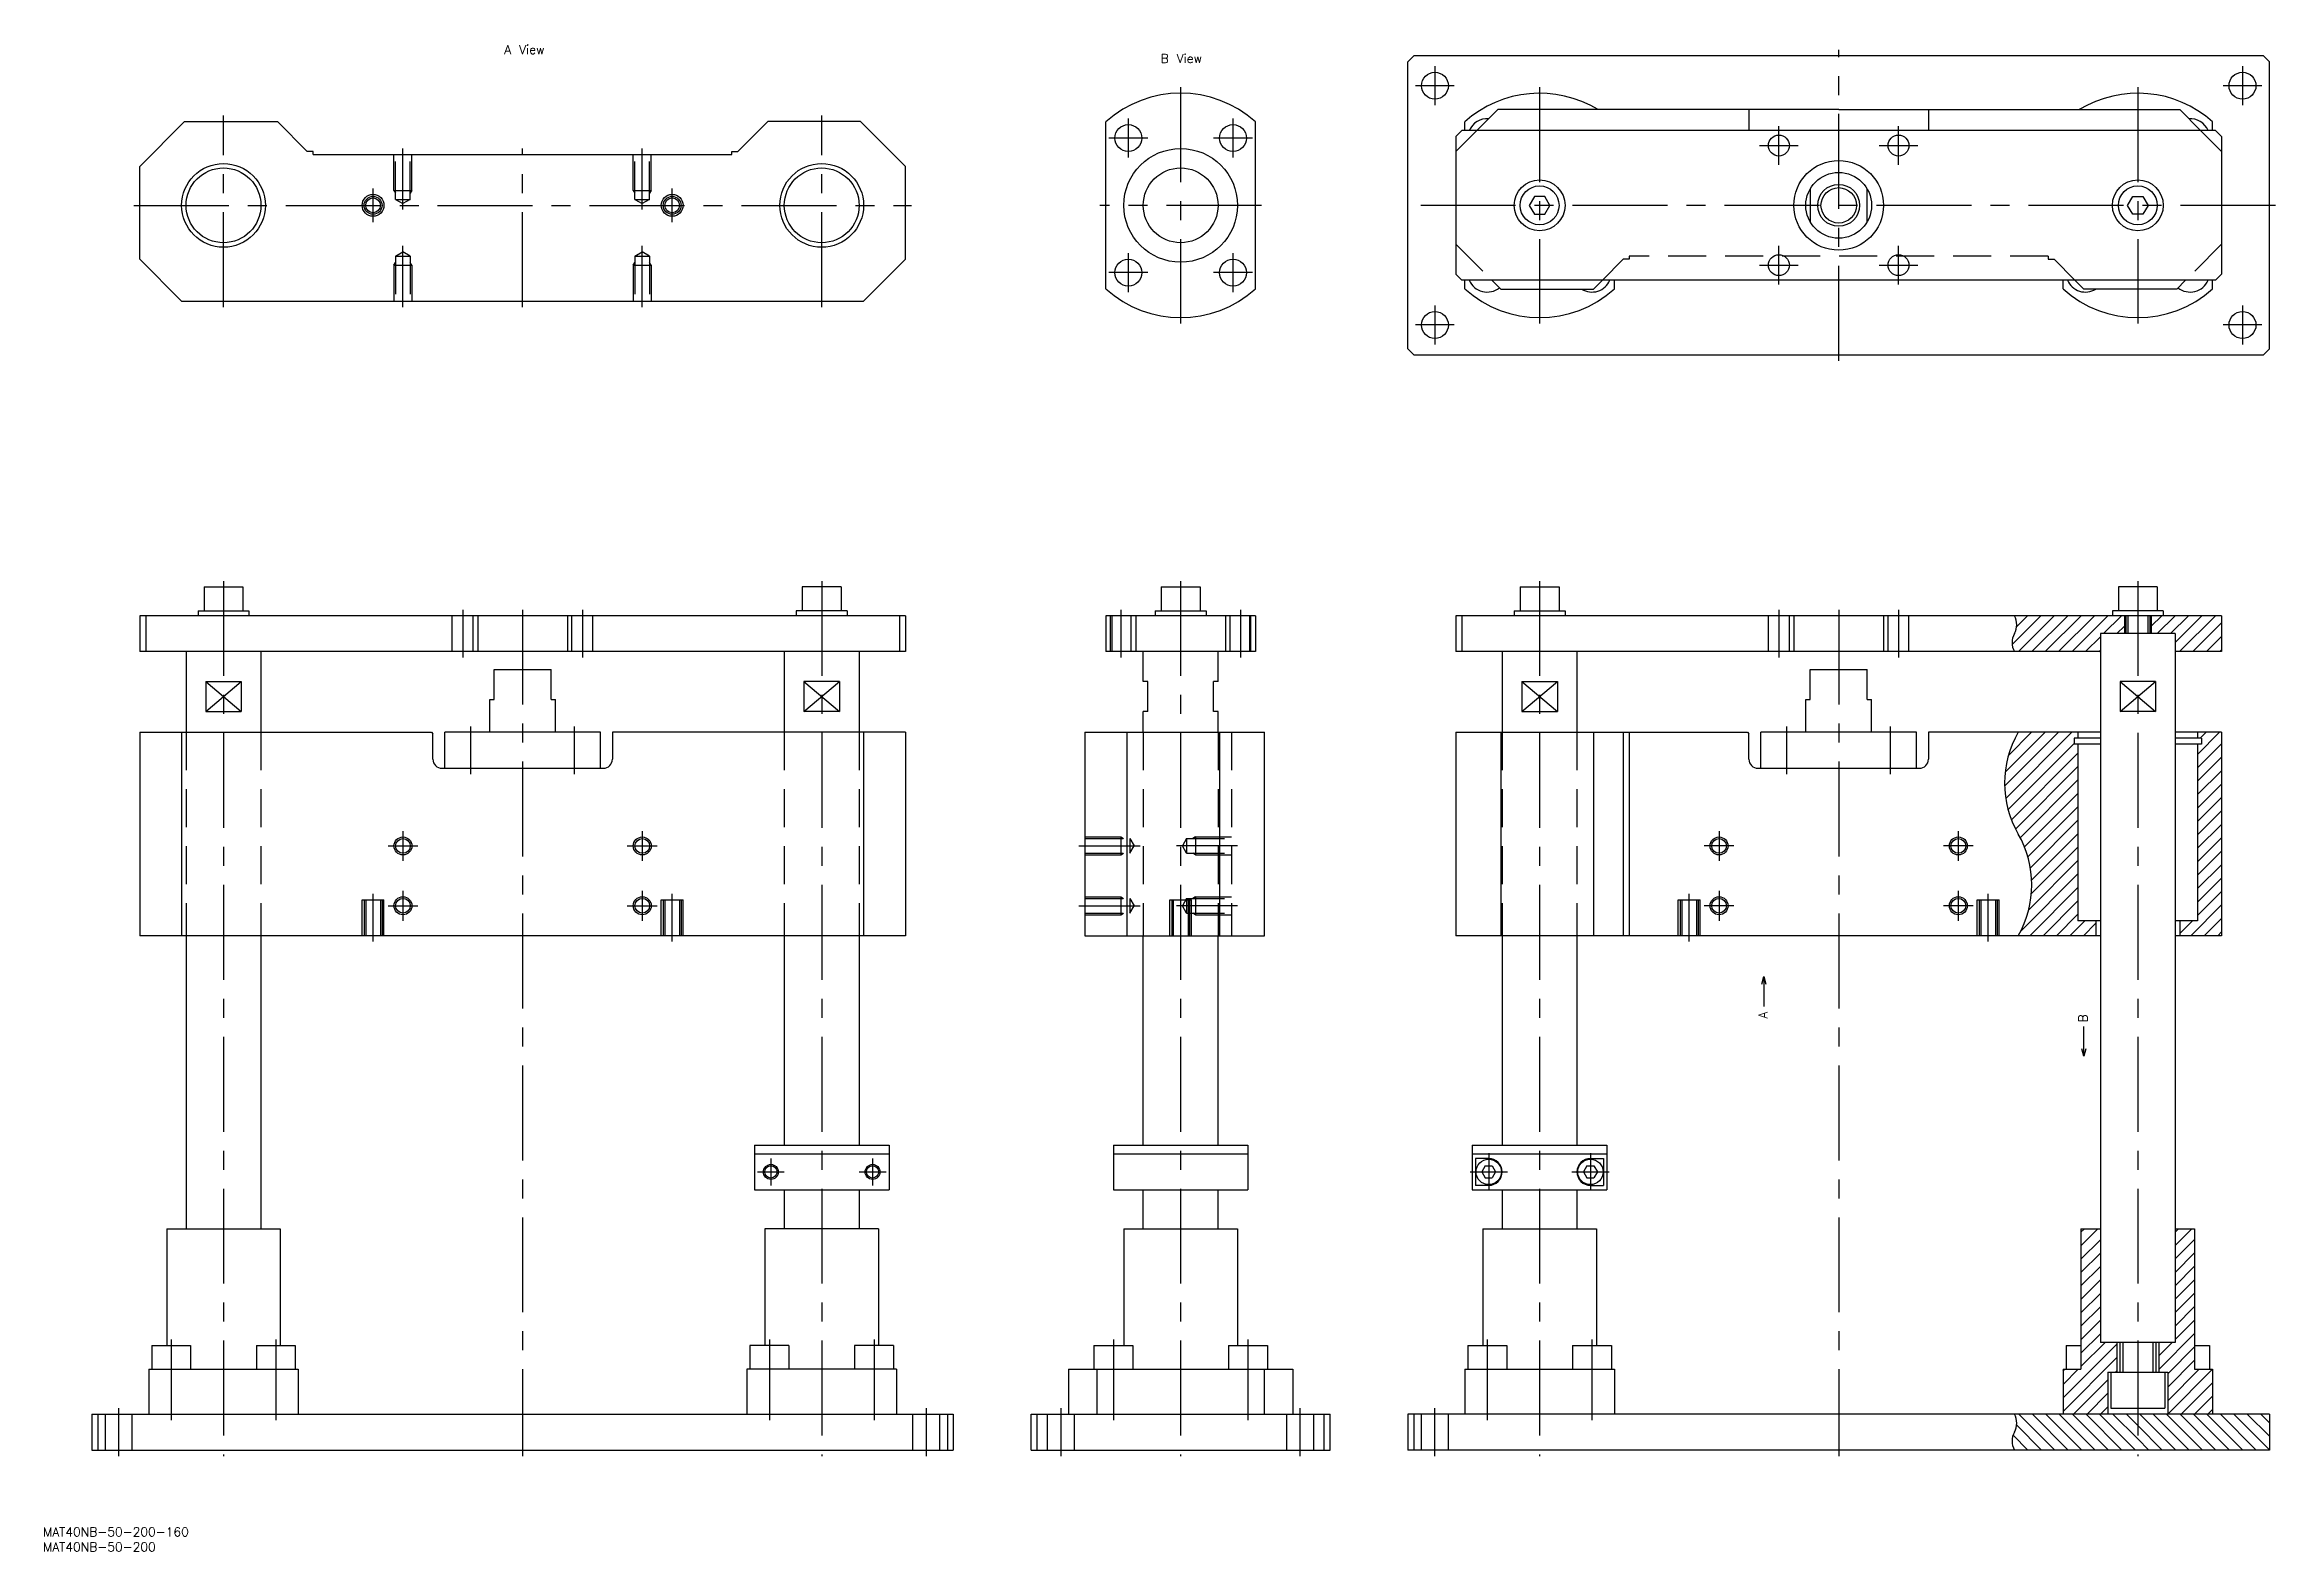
# Model space of a CAD drawing. Extents: x -380 to 366, y -450 to 54.
import ezdxf

# ---------------------------------------------------------------- set-up
doc = ezdxf.new("R2010")
doc.units = 0
doc.linetypes.add('CENTER', pattern=[50.8, 31.75, -6.35, 6.35, -6.35])
doc.linetypes.add('DASHED', pattern=[19.05, 12.7, -6.35])
doc.layers.get('0').update_dxf_attribs({"linetype": 'CONTINUOUS'})
doc.layers.add('CENTER', color=1, linetype='CENTER')
doc.styles.get("Standard").update_dxf_attribs({"font": 'txt.shx', "height": 3, "bigfont": 'bigfont.shx'})

# ---------------------------------------------------------------- blocks, each defined once
blk = doc.blocks.new('*U5')
at = {"color": 7, "linetype": 'CONTINUOUS'}
blk.add_text('MAT40NB-50-200', height=3, dxfattribs=at).set_placement((-380.32, -450.12))
blk = doc.blocks.new('*U6')
at = {"color": 7, "linetype": 'CONTINUOUS'}
blk.add_text('MAT40NB-50-200-160', height=3, dxfattribs=at).set_placement((-380.32, -445.09))
blk = doc.blocks.new('*U7')
at = {"color": 137, "linetype": 'CONTINUOUS'}
blk.add_text('A View', height=3, dxfattribs=at).set_placement((-226.13, 50.61))
blk = doc.blocks.new('*U8')
at = {"color": 137, "linetype": 'CONTINUOUS'}
blk.add_text('B View', height=3, dxfattribs=at).set_placement((-6.69, 47.61))
blk = doc.blocks.new('_OPEN30')
at = {"color": 0, "linetype": 'BYBLOCK'}
for p, q in [((-1, 0.27), (0, 0)), ((0, 0), (-1, -0.27)), ((0, 0), (-1, 0))]:
    blk.add_line(p, q, dxfattribs=at)
blk = doc.blocks.new('*U9')
at = {"color": 137, "linetype": 'CONTINUOUS'}
blk.add_lwpolyline([(195, -260.41), (195, -267.91)], dxfattribs=at)
at = {"color": 137, "linetype": 'CONTINUOUS', "xscale": 2.5, "yscale": 2.5, "zscale": 2.5, "rotation": 90}
blk.add_blockref('_OPEN30', (195, -257.91), dxfattribs=at)
blk = doc.blocks.new('*U10')
at = {"color": 137, "linetype": 'CONTINUOUS'}
blk.add_lwpolyline([(301.96, -282.04), (301.96, -274.54)], dxfattribs=at)
at = {"color": 137, "linetype": 'CONTINUOUS', "xscale": 2.5, "yscale": 2.5, "zscale": 2.5, "rotation": 270}
blk.add_blockref('_OPEN30', (301.96, -284.54), dxfattribs=at)
blk = doc.blocks.new('*U11')
at = {"color": 137, "linetype": 'CONTINUOUS'}
blk.add_text('A', height=3, rotation=90, dxfattribs=at).set_placement((196.23, -271.98))
blk = doc.blocks.new('*U12')
at = {"color": 137, "linetype": 'CONTINUOUS'}
blk.add_text('B', height=3, rotation=90, dxfattribs=at).set_placement((303.19, -273.26))

msp = doc.modelspace()

# ---------------------------------------------------------------- linework, layer by layer
at = {"color": 7, "linetype": 'CONTINUOUS'}
for p, q in [((76, 48), (78, 50)), ((76, -48), (76, 48)), ((362, 50), (78, 50)), ((364, 48), (362, 50)), ((364, -48), (364, 48)), ((106, 32), (99, 25)), ((220, 32), (106, 32)), ((190, 32), (190, 25)), ((220, 32), (334, 32)), ((250, 32), (250, 25)), ((334, 32), (341, 25)), ((-348, 13), (-333, 28)), ((-333, 28), (-302, 28)), ((-292, 18), (-302, 28)), ((-148, 18), (-138, 28)), ((-107, 28), (-138, 28)), ((-92, 13), (-107, 28)), ((-25, -27.95), (-25, 27.95)), ((25, -27.95), (25, 27.95)), ((92, 23), (94, 25)), ((92, 23), (92, -23)), ((346, 25), (94, 25)), ((95, 25), (95, 27.95)), ((345, 25), (345, 27.95)), ((348, 23), (346, 25)), ((348, 23), (348, -23)), ((-290, 18), (-292, 18)), ((-290, 17), (-290, 18)), ((-290, 17), (-150, 17)), ((-150, 17), (-150, 18)), ((-150, 18), (-148, 18)), ((-348, -18), (-348, 13)), ((-92, -18), (-92, 13)), ((118.28, 2.97), (116.57, 0)), ((116.57, 0), (118.28, -2.97)), ((121.71, 2.97), (118.28, 2.97)), ((123.43, 0), (121.71, 2.97)), ((121.71, -2.97), (123.43, 0)), ((210.5, 5.55), (210.5, -5.55)), ((229.5, -5.55), (229.5, 5.55)), ((316.57, 0), (318.29, 2.97)), ((318.29, -2.97), (316.57, 0)), ((318.29, 2.97), (321.71, 2.97)), ((321.71, 2.97), (323.43, 0)), ((323.43, 0), (321.71, -2.97)), ((118.28, -2.97), (121.71, -2.97)), ((321.71, -2.97), (318.29, -2.97)), ((-334, -32), (-348, -18)), ((-106, -32), (-92, -18)), ((92, -23), (94, -25)), ((346, -25), (94, -25)), ((95, -27.95), (95, -25)), ((104, -25), (107, -28)), ((107, -28), (138, -28)), ((141, -25), (138, -28)), ((145, -27.95), (145, -25)), ((295, -27.95), (295, -25)), ((299, -25), (302, -28)), ((333, -28), (302, -28)), ((336, -25), (333, -28)), ((345, -27.95), (345, -25)), ((348, -23), (346, -25)), ((-334, -32), (-106, -32)), ((76, -48), (78, -50)), ((78, -50), (362, -50)), ((364, -48), (362, -50)), ((-326.5, -127.62), (-326.5, -135.62)), ((-326.5, -127.62), (-313.5, -127.62)), ((-313.5, -127.62), (-313.5, -135.62)), ((-126.5, -127.62), (-126.5, -135.62)), ((-113.5, -127.62), (-126.5, -127.62)), ((-113.5, -127.62), (-113.5, -135.62)), ((-6.5, -127.62), (6.5, -127.62)), ((-6.5, -127.62), (-6.5, -135.62)), ((6.5, -127.62), (6.5, -135.62)), ((113.5, -127.62), (113.5, -135.62)), ((113.5, -127.62), (126.5, -127.62)), ((126.5, -127.62), (126.5, -135.62)), ((313.5, -127.62), (313.5, -135.62)), ((326.5, -127.62), (313.5, -127.62)), ((326.5, -127.62), (326.5, -135.62)), ((-348, -137.22), (-348, -149.22)), ((-92, -137.22), (-348, -137.22)), ((-346, -137.22), (-346, -149.22)), ((-328.5, -135.62), (-311.5, -135.62)), ((-328.5, -135.62), (-328.5, -137.22)), ((-311.5, -135.62), (-311.5, -137.22)), ((-111.5, -135.62), (-128.5, -135.62)), ((-128.5, -135.62), (-128.5, -137.22)), ((-111.5, -135.62), (-111.5, -137.22)), ((-94, -137.22), (-94, -149.22)), ((-92, -137.22), (-92, -149.22)), ((25, -137.22), (-25, -137.22)), ((-25, -137.22), (-25, -149.22)), ((-23, -137.22), (-23, -149.22)), ((-8.5, -135.62), (8.5, -135.62)), ((-8.5, -135.62), (-8.5, -137.22)), ((8.5, -135.62), (8.5, -137.22)), ((23, -137.22), (23, -149.22)), ((25, -137.22), (25, -149.22)), ((348, -137.22), (92, -137.22)), ((92, -137.22), (92, -149.22)), ((94, -137.22), (94, -149.22)), ((111.5, -135.62), (128.5, -135.62)), ((111.5, -135.62), (111.5, -137.22)), ((128.5, -135.62), (128.5, -137.22)), ((328.5, -135.62), (311.5, -135.62)), ((311.5, -135.62), (311.5, -137.22)), ((315.5, -137.22), (315.5, -143.22)), ((316, -137.22), (316, -143.22)), ((324, -137.22), (324, -143.22)), ((324.5, -137.22), (324.5, -143.22)), ((328.5, -135.62), (328.5, -137.22)), ((348, -137.22), (348, -149.22)), ((307.5, -143.22), (307.5, -380.22)), ((332.5, -143.22), (307.5, -143.22)), ((332.5, -143.22), (332.5, -380.22)), ((-92, -149.22), (-348, -149.22)), ((-332.5, -149.22), (-332.5, -176.22)), ((-307.5, -149.22), (-307.5, -176.22)), ((-229.5, -165.22), (-229.5, -155.22)), ((-229.5, -155.22), (-210.5, -155.22)), ((-210.5, -165.22), (-210.5, -155.22)), ((-132.5, -149.22), (-132.5, -176.22)), ((-107.5, -149.22), (-107.5, -176.22)), ((25, -149.22), (-25, -149.22)), ((-12.5, -159.22), (-12.5, -149.22)), ((12.5, -159.22), (12.5, -149.22)), ((307.4, -149.22), (92, -149.22)), ((107.5, -149.22), (107.5, -176.22)), ((132.5, -149.22), (132.5, -176.22)), ((210.5, -155.22), (229.5, -155.22)), ((210.5, -165.22), (210.5, -155.22)), ((229.5, -165.22), (229.5, -155.22)), ((348, -149.22), (332.6, -149.22)), ((-325.94, -159.22), (-314.06, -159.22)), ((-325.94, -159.22), (-325.94, -169.22)), ((-314.06, -159.22), (-314.06, -169.22)), ((-114.06, -159.22), (-125.94, -159.22)), ((-125.94, -159.22), (-125.94, -169.22)), ((-114.06, -159.22), (-114.06, -169.22)), ((-11, -159.22), (-12.5, -159.22)), ((-11, -169.22), (-11, -159.22)), ((12.5, -159.22), (11, -159.22)), ((11, -169.22), (11, -159.22)), ((114.06, -159.22), (125.94, -159.22)), ((114.06, -159.22), (114.06, -169.22)), ((125.94, -159.22), (125.94, -169.22)), ((325.94, -159.22), (314.06, -159.22)), ((314.06, -159.22), (314.06, -169.22)), ((325.94, -159.22), (325.94, -169.22)), ((-325.94, -169.22), (-314.06, -169.22)), ((-231, -176.22), (-231, -165.22)), ((-231, -165.22), (-229.5, -165.22)), ((-210.5, -165.22), (-209, -165.22)), ((-209, -176.22), (-209, -165.22)), ((-114.06, -169.22), (-125.94, -169.22)), ((-12.5, -176.22), (-12.5, -169.22)), ((-11, -169.22), (-12.5, -169.22)), ((12.5, -169.22), (11, -169.22)), ((12.5, -176.22), (12.5, -169.22)), ((114.06, -169.22), (125.94, -169.22)), ((209, -176.22), (209, -165.22)), ((209, -165.22), (210.5, -165.22)), ((229.5, -165.22), (231, -165.22)), ((231, -176.22), (231, -165.22)), ((325.94, -169.22), (314.06, -169.22)), ((-348, -176.22), (-348, -244.22)), ((-348, -176.22), (-250.5, -176.22)), ((-334, -176.22), (-334, -244.22)), ((-250.5, -176.22), (-250, -176.72)), ((-250, -185.22), (-250, -176.72)), ((-246, -188.22), (-246, -176.22)), ((-194, -176.22), (-246, -176.22)), ((-194, -188.22), (-194, -176.22)), ((-190, -176.22), (-190, -185.22)), ((-92, -176.22), (-190, -176.22)), ((-106, -176.22), (-106, -244.22)), ((-92, -176.22), (-92, -244.22)), ((-32, -176.22), (28, -176.22)), ((-32, -176.22), (-32, -244.22)), ((-18, -176.22), (-18, -244.22)), ((13, -176.22), (13, -244.22)), ((28, -244.22), (28, -176.22)), ((92, -176.22), (92, -244.22)), ((92, -176.22), (189.5, -176.22)), ((107, -176.22), (107, -244.22)), ((138, -176.22), (138, -244.22)), ((148, -176.22), (148, -244.22)), ((150, -176.22), (150, -244.22)), ((189.5, -176.22), (190, -176.72)), ((190, -185.22), (190, -176.72)), ((194, -188.22), (194, -176.22)), ((246, -176.22), (194, -176.22)), ((246, -188.22), (246, -176.22)), ((250, -176.22), (250, -185.22)), ((307.5, -176.22), (250, -176.22)), ((298.75, -178.22), (298.75, -180.22)), ((307.5, -178.22), (298.75, -178.22)), ((300, -176.22), (300, -178.22)), ((348, -176.22), (332.5, -176.22)), ((341.25, -178.22), (332.5, -178.22)), ((340, -176.22), (340, -178.22)), ((341.25, -178.22), (341.25, -180.22)), ((348, -176.22), (348, -244.22)), ((307.5, -180.22), (298.75, -180.22)), ((300, -180.22), (300, -239.22)), ((341.25, -180.22), (332.5, -180.22)), ((340, -180.22), (340, -239.22)), ((-247, -188.22), (-193, -188.22)), ((193, -188.22), (247, -188.22)), ((-92, -244.22), (-348, -244.22)), ((-332.5, -244.22), (-332.5, -342.22)), ((-307.5, -244.22), (-307.5, -342.22)), ((-132.5, -244.22), (-132.5, -314.22)), ((-107.5, -244.22), (-107.5, -314.22)), ((-32, -244.22), (28, -244.22)), ((-12.5, -314.22), (-12.5, -244.22)), ((12.5, -314.22), (12.5, -244.22)), ((307.5, -244.22), (92, -244.22)), ((107.5, -244.22), (107.5, -314.22)), ((132.5, -244.22), (132.5, -314.22)), ((307.5, -239.22), (300, -239.22)), ((306, -239.22), (306, -244.22)), ((340, -239.22), (332.5, -239.22)), ((348, -244.22), (332.5, -244.22)), ((334, -239.22), (334, -244.22)), ((-142.5, -314.22), (-97.5, -314.22)), ((-142.5, -314.22), (-142.5, -329.22)), ((-142.5, -317.22), (-97.5, -317.22)), ((-97.5, -314.22), (-97.5, -329.22)), ((-22.5, -314.22), (22.5, -314.22)), ((-22.5, -314.22), (-22.5, -329.22)), ((-22.5, -317.22), (22.5, -317.22)), ((22.5, -314.22), (22.5, -329.22)), ((97.5, -314.22), (142.5, -314.22)), ((97.5, -314.22), (97.5, -329.22)), ((97.5, -317.22), (142.5, -317.22)), ((103, -318.72), (98.62, -318.72)), ((98.62, -318.72), (98.62, -327.72)), ((137, -318.72), (141.38, -318.72)), ((141.38, -318.72), (141.38, -327.72)), ((142.5, -314.22), (142.5, -329.22)), ((103, -327.72), (98.62, -327.72)), ((101.85, -321.22), (100.69, -323.22)), ((100.69, -323.22), (101.85, -325.22)), ((101.85, -321.22), (104.15, -321.22)), ((101.85, -325.22), (104.15, -325.22)), ((104.15, -321.22), (105.31, -323.22)), ((105.31, -323.22), (104.15, -325.22)), ((135.85, -321.22), (134.69, -323.22)), ((134.69, -323.22), (135.85, -325.22)), ((135.85, -321.22), (138.15, -321.22)), ((135.85, -325.22), (138.15, -325.22)), ((137, -327.72), (141.38, -327.72)), ((138.15, -321.22), (139.31, -323.22)), ((139.31, -323.22), (138.15, -325.22)), ((-142.5, -329.22), (-97.5, -329.22)), ((-132.5, -329.22), (-132.5, -342.22)), ((-107.5, -329.22), (-107.5, -342.22)), ((-22.5, -329.22), (22.5, -329.22)), ((-12.5, -342.22), (-12.5, -329.22)), ((12.5, -342.22), (12.5, -329.22)), ((97.5, -329.22), (142.5, -329.22)), ((107.5, -329.22), (107.5, -342.22)), ((132.5, -329.22), (132.5, -342.22)), ((-339, -342.22), (-301, -342.22)), ((-339, -342.22), (-339, -381.22)), ((-301, -342.22), (-301, -381.22)), ((-101, -342.22), (-139, -342.22)), ((-139, -342.22), (-139, -381.22)), ((-101, -342.22), (-101, -381.22)), ((-19, -342.22), (19, -342.22)), ((-19, -342.22), (-19, -381.22)), ((19, -342.22), (19, -381.22)), ((101, -342.22), (139, -342.22)), ((101, -342.22), (101, -381.22)), ((139, -342.22), (139, -381.22)), ((301, -342.22), (307.5, -342.22)), ((301, -342.22), (301, -389.22)), ((332.5, -342.22), (339, -342.22)), ((339, -342.22), (339, -389.22)), ((332.5, -380.22), (307.5, -380.22)), ((313, -380.22), (313, -390.22)), ((314, -380.22), (314, -390.22)), ((326, -380.22), (326, -390.22)), ((327, -380.22), (327, -390.22)), ((-344, -381.22), (-331, -381.22)), ((-344, -381.22), (-344, -389.22)), ((-331, -381.22), (-331, -389.22)), ((-309, -381.22), (-296, -381.22)), ((-309, -381.22), (-309, -389.22)), ((-296, -381.22), (-296, -389.22)), ((-131, -381.22), (-144, -381.22)), ((-144, -381.22), (-144, -389.22)), ((-131, -381.22), (-131, -389.22)), ((-96, -381.22), (-109, -381.22)), ((-109, -381.22), (-109, -389.22)), ((-96, -381.22), (-96, -389.22)), ((-29, -381.22), (-16, -381.22)), ((-29, -381.22), (-29, -389.22)), ((-16, -381.22), (-16, -389.22)), ((16, -381.22), (29, -381.22)), ((16, -381.22), (16, -389.22)), ((29, -381.22), (29, -389.22)), ((96, -381.22), (109, -381.22)), ((96, -381.22), (96, -389.22)), ((109, -381.22), (109, -389.22)), ((131, -381.22), (144, -381.22)), ((131, -381.22), (131, -389.22)), ((144, -381.22), (144, -389.22)), ((296, -381.22), (296, -389.22)), ((296, -381.22), (301, -381.22)), ((339, -381.22), (344, -381.22)), ((344, -381.22), (344, -389.22)), ((-345, -389.22), (-345, -404.22)), ((-345, -389.22), (-295, -389.22)), ((-295, -389.22), (-295, -404.22)), ((-145, -389.22), (-145, -404.22)), ((-95, -389.22), (-145, -389.22)), ((-95, -389.22), (-95, -404.22)), ((-37.5, -389.22), (37.5, -389.22)), ((-37.5, -389.22), (-37.5, -404.22)), ((-27.95, -404.22), (-27.95, -389.22)), ((27.95, -389.22), (27.95, -404.22)), ((37.5, -389.22), (37.5, -404.22)), ((95, -389.22), (95, -404.22)), ((95, -389.22), (145, -389.22)), ((145, -389.22), (145, -404.22)), ((295, -389.22), (295, -404.22)), ((295, -389.22), (301, -389.22)), ((310, -390.22), (310, -404.22)), ((310, -390.22), (320, -390.22)), ((311, -390.22), (311, -402.22)), ((320, -390.22), (330, -390.22)), ((329, -390.22), (329, -402.22)), ((330, -390.22), (330, -404.22)), ((339, -389.22), (345, -389.22)), ((345, -389.22), (345, -404.22)), ((311, -402.22), (329, -402.22)), ((-364, -404.22), (-76, -404.22)), ((-364, -404.22), (-364, -416.22)), ((-362, -404.22), (-362, -416.22)), ((-78, -404.22), (-78, -416.22)), ((-76, -404.22), (-76, -416.22)), ((-50, -404.22), (50, -404.22)), ((-50, -416.22), (-50, -404.22)), ((-48, -416.22), (-48, -404.22)), ((48, -416.22), (48, -404.22)), ((50, -416.22), (50, -404.22)), ((364, -404.22), (76, -404.22)), ((76, -404.22), (76, -416.22)), ((78, -404.22), (78, -416.22)), ((364, -404.22), (364, -416.22)), ((-364, -416.22), (-76, -416.22)), ((-50, -416.22), (50, -416.22)), ((364, -416.22), (76, -416.22))]:
    msp.add_line(p, q, dxfattribs=at)
at = {"color": 3, "linetype": 'DASHED'}
for p, q in [((99, 25), (92, 18)), ((341, 25), (348, 18)), ((-263, 5), (-263, 17)), ((-262.46, 2), (-262.46, 17)), ((-257.54, 2), (-257.54, 17)), ((-257, 5), (-257, 17)), ((-183, 5), (-183, 17)), ((-182.46, 2), (-182.46, 17)), ((-177.54, 2), (-177.54, 17)), ((-177, 5), (-177, 17)), ((92, 18), (92, -13)), ((348, 18), (348, -13)), ((-263, 5), (-262.46, 4.06)), ((-263, 5), (-257, 5)), ((-262.46, 2), (-260, 0.58)), ((-262.46, 2), (-257.54, 2)), ((-257.54, 2), (-260, 0.58)), ((-257, 5), (-257.54, 4.06)), ((-183, 5), (-177, 5)), ((-183, 5), (-182.46, 4.06)), ((-182.46, 2), (-177.54, 2)), ((-182.46, 2), (-180, 0.58)), ((-177.54, 2), (-180, 0.58)), ((-177, 5), (-177.54, 4.06)), ((92, -13), (104, -25)), ((348, -13), (336, -25)), ((-263, -20), (-262.46, -19.06)), ((-263, -20), (-263, -32)), ((-263, -20), (-257, -20)), ((-262.46, -17), (-260, -15.58)), ((-262.46, -17), (-262.46, -32)), ((-262.46, -17), (-257.54, -17)), ((-257.54, -17), (-260, -15.58)), ((-257.54, -17), (-257.54, -32)), ((-257, -20), (-257.54, -19.06)), ((-257, -20), (-257, -32)), ((-183, -20), (-182.46, -19.06)), ((-183, -20), (-177, -20)), ((-183, -20), (-183, -32)), ((-182.46, -17), (-180, -15.58)), ((-182.46, -17), (-182.46, -32)), ((-182.46, -17), (-177.54, -17)), ((-177.54, -17), (-180, -15.58)), ((-177.54, -17), (-177.54, -32)), ((-177, -20), (-177.54, -19.06)), ((-177, -20), (-177, -32)), ((148, -18), (141, -25)), ((150, -18), (148, -18)), ((290, -17), (150, -17)), ((150, -17), (150, -18)), ((290, -17), (290, -18)), ((290, -18), (292, -18)), ((292, -18), (299, -25)), ((-243.5, -149.22), (-243.5, -137.22)), ((-236.5, -149.22), (-236.5, -137.22)), ((-235, -137.22), (-235, -149.22)), ((-205, -137.22), (-205, -149.22)), ((-203.5, -149.22), (-203.5, -137.22)), ((-196.5, -149.22), (-196.5, -137.22)), ((-23.5, -149.22), (-23.5, -137.22)), ((-16.5, -149.22), (-16.5, -137.22)), ((-15, -137.22), (-15, -149.22)), ((15, -137.22), (15, -149.22)), ((16.5, -149.22), (16.5, -137.22)), ((23.5, -149.22), (23.5, -137.22)), ((196.5, -149.22), (196.5, -137.22)), ((203.5, -149.22), (203.5, -137.22)), ((205, -137.22), (205, -149.22)), ((235, -137.22), (235, -149.22)), ((236.5, -149.22), (236.5, -137.22)), ((243.5, -149.22), (243.5, -137.22)), ((-332.5, -176.22), (-332.5, -244.22)), ((-307.5, -176.22), (-307.5, -244.22)), ((-132.5, -176.22), (-132.5, -244.22)), ((-107.5, -176.22), (-107.5, -244.22)), ((-12.5, -176.22), (-12.5, -244.22)), ((12.5, -176.22), (12.5, -244.22)), ((17, -176.22), (17, -244.22)), ((107.5, -176.22), (107.5, -244.22)), ((132.5, -176.22), (132.5, -244.22)), ((-32, -211.22), (-20, -211.22)), ((-32, -211.76), (-17, -211.76)), ((-20, -211.22), (-20, -217.22)), ((-20, -211.22), (-19.06, -211.76)), ((-17, -211.76), (-17, -216.67)), ((-17, -211.76), (-15.58, -214.22)), ((-17, -216.67), (-15.58, -214.22)), ((2, -211.76), (0.58, -214.22)), ((2, -216.67), (0.58, -214.22)), ((2, -211.76), (2, -216.67)), ((2, -211.76), (17, -211.76)), ((5, -211.22), (4.06, -211.76)), ((5, -211.22), (5, -217.22)), ((5, -211.22), (17, -211.22)), ((-32, -216.67), (-17, -216.67)), ((-32, -217.22), (-20, -217.22)), ((-20, -217.22), (-19.06, -216.67)), ((2, -216.67), (17, -216.67)), ((5, -217.22), (4.06, -216.67)), ((5, -217.22), (17, -217.22)), ((-273.65, -244.22), (-273.65, -232.22)), ((-273.65, -232.22), (-266.35, -232.22)), ((-273, -232.22), (-273, -244.22)), ((-272.46, -232.22), (-272.46, -244.22)), ((-267.54, -232.22), (-267.54, -244.22)), ((-267, -232.22), (-267, -244.22)), ((-266.35, -244.22), (-266.35, -232.22)), ((-173.65, -244.22), (-173.65, -232.22)), ((-173.65, -232.22), (-166.35, -232.22)), ((-173, -232.22), (-173, -244.22)), ((-172.46, -232.22), (-172.46, -244.22)), ((-167.54, -232.22), (-167.54, -244.22)), ((-167, -232.22), (-167, -244.22)), ((-166.35, -244.22), (-166.35, -232.22)), ((-32, -231.22), (-20, -231.22)), ((-32, -231.76), (-17, -231.76)), ((-32, -236.67), (-17, -236.67)), ((-32, -237.22), (-20, -237.22)), ((-20, -231.22), (-20, -237.22)), ((-20, -231.22), (-19.06, -231.76)), ((-20, -237.22), (-19.06, -236.67)), ((-17, -231.76), (-17, -236.67)), ((-17, -231.76), (-15.58, -234.22)), ((-17, -236.67), (-15.58, -234.22)), ((-3.65, -244.22), (-3.65, -232.22)), ((-3.65, -232.22), (3.65, -232.22)), ((-3, -232.22), (-3, -244.22)), ((-2.46, -232.22), (-2.46, -244.22)), ((2, -231.76), (0.58, -234.22)), ((2, -236.67), (0.58, -234.22)), ((2, -231.76), (2, -236.67)), ((2, -231.76), (17, -231.76)), ((2, -236.67), (17, -236.67)), ((2.46, -232.22), (2.46, -244.22)), ((3, -232.22), (3, -244.22)), ((3.65, -244.22), (3.65, -232.22)), ((5, -231.22), (4.06, -231.76)), ((5, -237.22), (4.06, -236.67)), ((5, -231.22), (5, -237.22)), ((5, -231.22), (17, -231.22)), ((5, -237.22), (17, -237.22)), ((166.35, -244.22), (166.35, -232.22)), ((166.35, -232.22), (173.65, -232.22)), ((167, -232.22), (167, -244.22)), ((167.54, -232.22), (167.54, -244.22)), ((172.46, -232.22), (172.46, -244.22)), ((173, -232.22), (173, -244.22)), ((173.65, -244.22), (173.65, -232.22)), ((266.35, -244.22), (266.35, -232.22)), ((266.35, -232.22), (273.65, -232.22)), ((267, -232.22), (267, -244.22)), ((267.54, -232.22), (267.54, -244.22)), ((272.46, -232.22), (272.46, -244.22)), ((273, -232.22), (273, -244.22)), ((273.65, -244.22), (273.65, -232.22)), ((-359.5, -416.22), (-359.5, -404.22)), ((-350.5, -416.22), (-350.5, -404.22)), ((-89.5, -416.22), (-89.5, -404.22)), ((-80.5, -416.22), (-80.5, -404.22)), ((-44.5, -416.22), (-44.5, -404.22)), ((-35.5, -416.22), (-35.5, -404.22)), ((35.5, -416.22), (35.5, -404.22)), ((44.5, -416.22), (44.5, -404.22)), ((80.5, -416.22), (80.5, -404.22)), ((89.5, -416.22), (89.5, -404.22))]:
    msp.add_line(p, q, dxfattribs=at)
at = {"color": 3, "linetype": 'CONTINUOUS'}
for p, q in [((277.98, -146.82), (287.58, -137.22)), ((279.53, -140.78), (283.09, -137.22)), ((280.07, -149.22), (292.07, -137.22)), ((284.56, -149.22), (296.56, -137.22)), ((289.05, -149.22), (301.05, -137.22)), ((293.54, -149.22), (305.54, -137.22)), ((298.03, -149.22), (310.03, -137.22)), ((308.52, -143.22), (314.52, -137.22)), ((313.01, -143.22), (315.5, -140.73)), ((316.68, -137.22), (316.68, -143.22)), ((323.32, -137.22), (323.32, -143.22)), ((324.5, -140.71), (327.99, -137.22)), ((326.48, -143.22), (332.48, -137.22)), ((330.97, -143.22), (336.97, -137.22)), ((332.5, -146.18), (341.46, -137.22)), ((333.95, -149.22), (345.95, -137.22)), ((338.44, -149.22), (348, -139.66)), ((302.52, -149.22), (307.5, -144.24)), ((307.01, -149.22), (307.5, -148.73)), ((342.93, -149.22), (348, -144.15)), ((347.42, -149.22), (348, -148.64)), ((-325.94, -169.22), (-314.06, -159.22)), ((-325.94, -159.22), (-314.06, -169.22)), ((-125.94, -169.22), (-114.06, -159.22)), ((-125.94, -159.22), (-114.06, -169.22)), ((114.06, -159.22), (125.94, -169.22)), ((114.06, -169.22), (125.94, -159.22)), ((314.06, -159.22), (325.94, -169.22)), ((314.06, -169.22), (325.94, -159.22)), ((275.47, -194.23), (293.48, -176.22)), ((275.66, -189.55), (288.99, -176.22)), ((275.85, -198.34), (297.97, -176.22)), ((276.74, -183.98), (284.5, -176.22)), ((279.99, -176.23), (280.01, -176.22)), ((340, -183.58), (347.36, -176.22)), ((340.87, -178.22), (342.87, -176.22)), ((276.63, -202.05), (298.75, -179.93)), ((277.73, -205.44), (300, -183.17)), ((340, -188.07), (348, -180.07)), ((340, -192.56), (348, -184.56)), ((279.11, -208.55), (300, -187.66)), ((280.69, -211.46), (300, -192.15)), ((340, -197.05), (348, -189.05)), ((340, -201.54), (348, -193.54)), ((282.11, -214.53), (300, -196.64)), ((283.26, -217.87), (300, -201.13)), ((340, -206.03), (348, -198.03)), ((284.09, -221.53), (300, -205.62)), ((340, -210.52), (348, -202.52)), ((340, -215.01), (348, -207.01)), ((284.44, -230.16), (300, -214.6)), ((284.53, -225.58), (300, -210.11)), ((340, -219.5), (348, -211.5)), ((340, -223.99), (348, -215.99)), ((280.79, -242.79), (300, -223.58)), ((283.53, -235.56), (300, -219.09)), ((340, -228.48), (348, -220.48)), ((283.85, -244.22), (300, -228.07)), ((340, -232.97), (348, -224.97)), ((340, -237.46), (348, -229.46)), ((288.34, -244.22), (300, -232.56)), ((292.84, -244.22), (300, -237.05)), ((337.74, -244.22), (348, -233.95)), ((342.23, -244.22), (348, -238.44)), ((297.33, -244.22), (302.33, -239.22)), ((301.82, -244.22), (306, -240.03)), ((334, -243.46), (338.25, -239.22)), ((346.72, -244.22), (348, -242.93)), ((301, -343.4), (302.19, -342.22)), ((301, -347.89), (306.68, -342.22)), ((332.5, -343.33), (333.62, -342.22)), ((332.5, -347.82), (338.11, -342.22)), ((301, -352.38), (307.5, -345.88)), ((301, -356.87), (307.5, -350.37)), ((332.5, -352.31), (339, -345.81)), ((332.5, -356.8), (339, -350.3)), ((301, -361.36), (307.5, -354.86)), ((332.5, -361.29), (339, -354.79)), ((301, -365.85), (307.5, -359.35)), ((301, -370.34), (307.5, -363.84)), ((332.5, -365.78), (339, -359.28)), ((332.5, -370.27), (339, -363.77)), ((301, -374.83), (307.5, -368.33)), ((301, -379.32), (307.5, -372.82)), ((332.5, -374.76), (339, -368.26)), ((332.5, -379.25), (339, -372.75)), ((301, -383.81), (307.5, -377.31)), ((301, -388.3), (309.09, -380.22)), ((314.95, -380.22), (314.95, -390.22)), ((325.05, -380.22), (325.05, -390.22)), ((327, -389.24), (339, -377.24)), ((327, -380.26), (327.05, -380.22)), ((327, -384.75), (331.54, -380.22)), ((295, -398.79), (313, -380.79)), ((295, -403.28), (313, -385.28)), ((330, -390.73), (339, -381.73)), ((330, -395.22), (339, -386.22)), ((295, -389.81), (295.6, -389.22)), ((295, -394.3), (300.09, -389.22)), ((298.56, -404.22), (310, -392.77)), ((312.56, -390.22), (313, -389.77)), ((330, -399.72), (340.5, -389.22)), ((330, -404.21), (344.99, -389.22)), ((334.48, -404.22), (345, -393.7)), ((303.05, -404.22), (310, -397.26)), ((307.54, -404.22), (310, -401.75)), ((338.97, -404.22), (345, -398.19)), ((343.46, -404.22), (345, -402.68)), ((287.77, -416.22), (279.51, -407.96)), ((292.26, -416.22), (280.26, -404.22)), ((296.75, -416.22), (284.75, -404.22)), ((301.24, -416.22), (289.24, -404.22)), ((305.73, -416.22), (293.73, -404.22)), ((310.22, -416.22), (298.22, -404.22)), ((314.71, -416.22), (302.71, -404.22)), ((319.2, -416.22), (307.2, -404.22)), ((320, -412.53), (311.69, -404.22)), ((320, -408.04), (316.18, -404.22)), ((328.18, -416.22), (320, -408.04)), ((332.67, -416.22), (320.67, -404.22)), ((337.16, -416.22), (325.16, -404.22)), ((341.65, -416.22), (329.65, -404.22)), ((346.14, -416.22), (334.14, -404.22)), ((350.63, -416.22), (338.63, -404.22)), ((355.12, -416.22), (343.12, -404.22)), ((359.61, -416.22), (347.61, -404.22)), ((364, -416.12), (352.1, -404.22)), ((364, -411.63), (356.59, -404.22)), ((364, -407.14), (361.08, -404.22)), ((283.28, -416.22), (278.29, -411.23)), ((323.69, -416.22), (320, -412.53))]:
    msp.add_line(p, q, dxfattribs=at)
at = {"color": 7, "linetype": 'CONTINUOUS'}
for centre, radius in [((85, 40), 4.5), ((355, 40), 4.5), ((-17.5, 22.5), 4.5), ((17.5, 22.5), 4.5), ((200, 20), 3.5), ((240, 20), 3.5), ((0, 0), 19), ((220, 0), 15), ((-320, 0), 14), ((-320, 0), 12.5), ((-120, 0), 14), ((-120, 0), 12.5), ((0, 0), 12.5), ((120, 0), 8.5), ((220, 0), 11), ((320, 0), 8.5), ((-270, 0), 3.65), ((-270, 0), 2.46), ((-170, 0), 3.65), ((-170, 0), 2.46), ((120, 0), 6.5), ((220, 0), 5.92), ((320, 0), 6.5), ((-17.5, -22.5), 4.5), ((17.5, -22.5), 4.5), ((200, -20), 3.5), ((240, -20), 3.5), ((85, -40), 4.5), ((355, -40), 4.5), ((-260, -214.22), 2.46), ((-180, -214.22), 2.46), ((180, -214.22), 2.46), ((260, -214.22), 2.46), ((-260, -234.22), 2.46), ((-180, -234.22), 2.46), ((180, -234.22), 2.46), ((260, -234.22), 2.46), ((103, -323.22), 4.25), ((137, -323.22), 4.25), ((-137, -323.22), 2.07), ((-103, -323.22), 2.07)]:
    msp.add_circle(centre, radius, dxfattribs=at)
at = {"color": 3, "linetype": 'CONTINUOUS'}
for centre, radius in [((-270, 0), 3), ((-170, 0), 3), ((220, 0), 7), ((-260, -214.22), 3), ((-180, -214.22), 3), ((180, -214.22), 3), ((260, -214.22), 3), ((-260, -234.22), 3), ((-180, -234.22), 3), ((180, -234.22), 3), ((260, -234.22), 3), ((-137, -323.22), 2.5), ((-103, -323.22), 2.5)]:
    msp.add_circle(centre, radius, dxfattribs=at)
at = {"color": 7, "linetype": 'CONTINUOUS'}
for centre, radius, start, end in [((0, 0), 37.5, 48.18969, 131.81031), ((120, 0), 37.5, 58.57609, 131.81031), ((320, 0), 37.5, 48.18969, 121.42391), ((102.5, 22.5), 6.5, 85.74654, 157.38014), ((337.5, 22.5), 6.5, 22.61986, 94.25346), ((0, 0), 37.5, 228.18969, 311.81031), ((120, 0), 37.5, 228.18969, 311.81031), ((102.5, -22.5), 6.5, 202.61986, 308.75468), ((137.5, -22.5), 6.5, 237.79577, 337.38014), ((320, 0), 37.5, 228.18969, 311.81031), ((302.5, -22.5), 6.5, 202.61986, 302.20423), ((337.5, -22.5), 6.5, 231.24532, 337.38014), ((-247, -185.22), 3, 180, 270), ((-193, -185.22), 3, 270, 0), ((193, -185.22), 3, 180, 270), ((247, -185.22), 3, 270, 0), ((103, -323.22), 4.5, 270, 90), ((137, -323.22), 4.5, 90, 270)]:
    msp.add_arc(centre, radius, start, end, dxfattribs=at)
at = {"color": 3, "linetype": 'CONTINUOUS'}
for centre, radius, start, end in [((273.55, -140.22), 6, 330, 30), ((283.95, -146.22), 6, 150.00001, 209.99997), ((309.46, -193.22), 34, 150, 210), ((250.57, -227.22), 34, 330.00003, 29.99999), ((273.55, -407.22), 6, 330, 30), ((283.95, -413.22), 6, 150.00001, 209.99997)]:
    msp.add_arc(centre, radius, start, end, dxfattribs=at)
at = {"layer": 'CENTER', "color": 1, "linetype": 'CENTER'}
for p, q in [((85, 46.5), (85, 33.5)), ((220, -52), (220, 52)), ((355, 46.5), (355, 33.5)), ((0, 39.5), (0, -39.5)), ((91.5, 40), (78.5, 40)), ((120, 39.5), (120, -39.5)), ((320, 39.5), (320, -39.5)), ((361.5, 40), (348.5, 40)), ((-320, -34), (-320, 30)), ((-120, -34), (-120, 30)), ((-11, 22.5), (-24, 22.5)), ((-17.5, 29), (-17.5, 16)), ((24, 22.5), (11, 22.5)), ((17.5, 29), (17.5, 16)), ((200, 13.5), (200, 26.5)), ((240, 13.5), (240, 26.5)), ((-260, -1.42), (-260, 19)), ((-220, -34), (-220, 19)), ((-180, -1.42), (-180, 19)), ((193.5, 20), (206.5, 20)), ((233.5, 20), (246.5, 20)), ((-350, 0), (-90, 0)), ((-270, -5.65), (-270, 5.65)), ((-170, -5.65), (-170, 5.65)), ((27, 0), (-27, 0)), ((366, 0), (74, 0)), ((-260, -34), (-260, -13.58)), ((-180, -34), (-180, -13.58)), ((200, -26.5), (200, -13.5)), ((240, -26.5), (240, -13.5)), ((-17.5, -16), (-17.5, -29)), ((17.5, -16), (17.5, -29)), ((193.5, -20), (206.5, -20)), ((233.5, -20), (246.5, -20)), ((-11, -22.5), (-24, -22.5)), ((24, -22.5), (11, -22.5)), ((85, -33.5), (85, -46.5)), ((355, -33.5), (355, -46.5)), ((91.5, -40), (78.5, -40)), ((361.5, -40), (348.5, -40)), ((-320, -125.62), (-320, -418.22)), ((-120, -125.62), (-120, -418.22)), ((0, -125.62), (0, -418.22)), ((120, -125.62), (120, -418.22)), ((320, -125.62), (320, -418.22)), ((-240, -135.22), (-240, -151.22)), ((-220, -135.22), (-220, -418.22)), ((-200, -135.22), (-200, -151.22)), ((-20, -135.22), (-20, -151.22)), ((20, -135.22), (20, -151.22)), ((200, -135.22), (200, -151.22)), ((220, -135.22), (220, -418.22)), ((240, -135.22), (240, -151.22)), ((-237.32, -190.22), (-237.32, -174.22)), ((-202.68, -190.22), (-202.68, -174.22)), ((202.68, -190.22), (202.68, -174.22)), ((237.32, -190.22), (237.32, -174.22)), ((-265, -214.22), (-255, -214.22)), ((-260, -209.22), (-260, -219.22)), ((-185, -214.22), (-175, -214.22)), ((-180, -209.22), (-180, -219.22)), ((-34, -214.22), (-13.58, -214.22)), ((19, -214.22), (-1.42, -214.22)), ((185, -214.22), (175, -214.22)), ((180, -209.22), (180, -219.22)), ((265, -214.22), (255, -214.22)), ((260, -209.22), (260, -219.22)), ((-270, -246.22), (-270, -230.22)), ((-260, -229.22), (-260, -239.22)), ((-180, -229.22), (-180, -239.22)), ((-170, -246.22), (-170, -230.22)), ((170, -246.22), (170, -230.22)), ((180, -229.22), (180, -239.22)), ((260, -229.22), (260, -239.22)), ((270, -246.22), (270, -230.22)), ((-265, -234.22), (-255, -234.22)), ((-185, -234.22), (-175, -234.22)), ((-34, -234.22), (-13.58, -234.22)), ((19, -234.22), (-1.42, -234.22)), ((185, -234.22), (175, -234.22)), ((265, -234.22), (255, -234.22)), ((-137, -318.72), (-137, -327.72)), ((-103, -318.72), (-103, -327.72)), ((103, -316.97), (103, -329.47)), ((137, -316.97), (137, -329.47)), ((-141.5, -323.22), (-132.5, -323.22)), ((-107.5, -323.22), (-98.5, -323.22)), ((96.75, -323.22), (109.25, -323.22)), ((130.75, -323.22), (143.25, -323.22)), ((-337.5, -379.22), (-337.5, -406.22)), ((-302.5, -379.22), (-302.5, -406.22)), ((-137.5, -379.22), (-137.5, -406.22)), ((-102.5, -379.22), (-102.5, -406.22)), ((-22.5, -379.22), (-22.5, -406.22)), ((22.5, -379.22), (22.5, -406.22)), ((102.5, -379.22), (102.5, -406.22)), ((137.5, -379.22), (137.5, -406.22)), ((-355, -418.22), (-355, -402.22)), ((-85, -418.22), (-85, -402.22)), ((-40, -418.22), (-40, -402.22)), ((40, -418.22), (40, -402.22)), ((85, -418.22), (85, -402.22))]:
    msp.add_line(p, q, dxfattribs=at)

# ---------------------------------------------------------------- block references
at = {"color": 7, "linetype": 'CONTINUOUS'}
for name in ['*U7', '*U8', '*U9', '*U11', '*U12', '*U10', '*U6', '*U5']:
    msp.add_blockref(name, (0, 0), dxfattribs=at)

doc.saveas('drawing.dxf')
